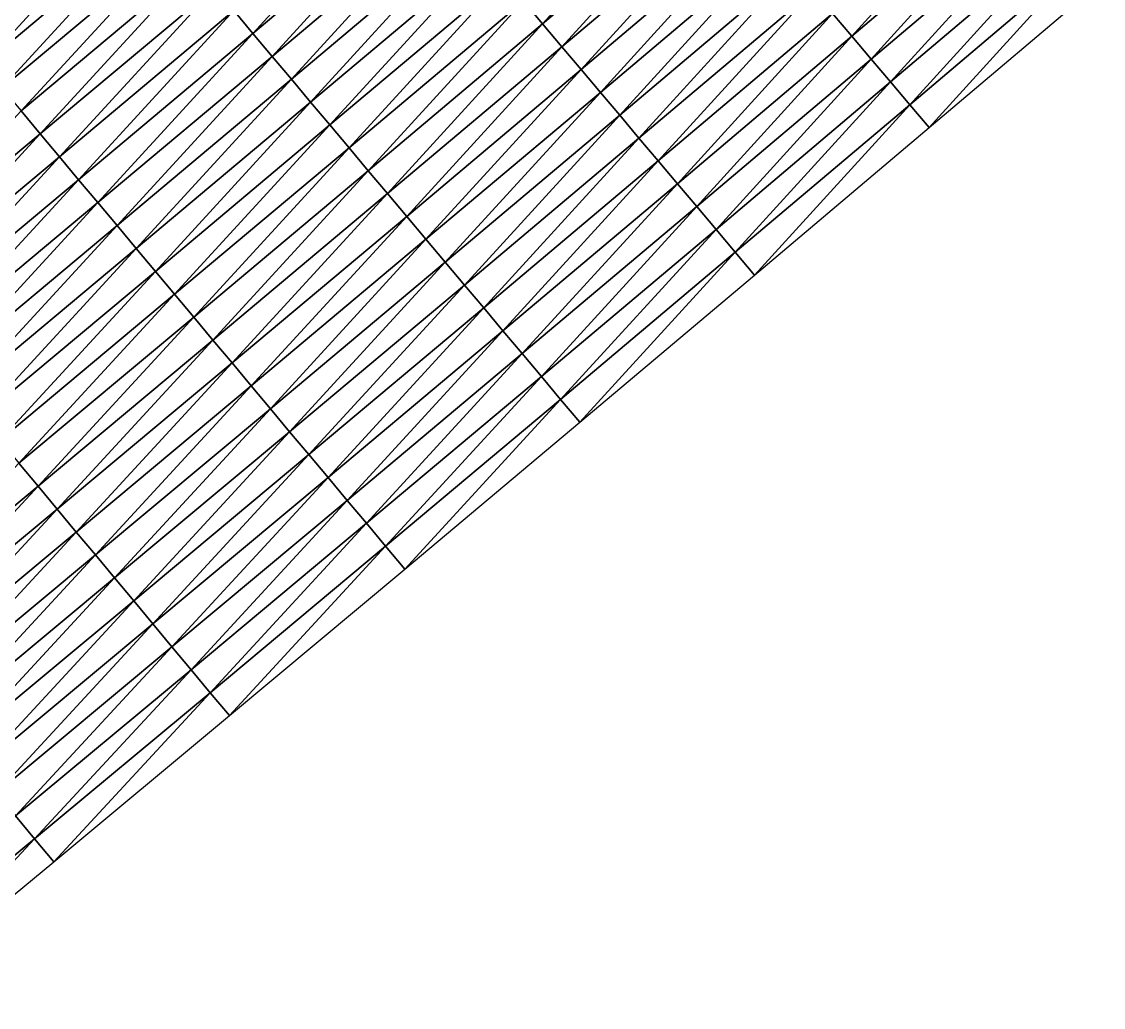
# Model space of a CAD drawing. Header units: metres. Extents: x 479979 to 482619, y 6959976 to 6961524.
# Drawn here: x 482453.7 to 482526.1, y 6961327.4 to 6961393.4 of the extents above; entities that cross this region are included whole.
import ezdxf

# ---------------------------------------------------------------- set-up
doc = ezdxf.new("R2010")
doc.units = ezdxf.units.M

msp = doc.modelspace()

# ---------------------------------------------------------------- linework, layer by layer
at = {"layer": 'GENERAL_FILL_TOP'}
for points in [[(482488.528, 6961393.272, 9.811), (482498.887, 6961404.65, 9.864), (482487.238, 6961394.801, 9.851)], [(482488.528, 6961393.272, 9.811), (482500.18, 6961403.124, 9.824), (482498.887, 6961404.65, 9.864)], [(482469.138, 6961392.629, 9.957), (482479.498, 6961403.971, 9.931), (482467.851, 6961394.16, 9.917)], [(482469.138, 6961392.629, 9.957), (482480.788, 6961402.443, 9.971), (482479.498, 6961403.971, 9.931)], [(482509.228, 6961392.44, 9.332), (482519.587, 6961403.849, 9.368), (482507.935, 6961393.966, 9.34)], [(482509.228, 6961392.44, 9.332), (482520.882, 6961402.325, 9.361), (482519.587, 6961403.849, 9.368)], [(482449.769, 6961392.041, 9.703), (482460.128, 6961403.344, 9.414), (482448.485, 6961393.575, 9.378)], [(482449.769, 6961392.041, 9.703), (482461.416, 6961401.814, 9.717), (482460.128, 6961403.344, 9.414)], [(482489.818, 6961391.744, 9.771), (482500.18, 6961403.124, 9.824), (482488.528, 6961393.272, 9.811)], [(482489.818, 6961391.744, 9.771), (482501.472, 6961401.597, 9.784), (482500.18, 6961403.124, 9.824)], [(482470.425, 6961391.098, 9.997), (482480.788, 6961402.443, 9.971), (482469.138, 6961392.629, 9.957)], [(482470.425, 6961391.098, 9.997), (482482.078, 6961400.915, 10.011), (482480.788, 6961402.443, 9.971)], [(482510.52, 6961390.914, 9.325), (482520.882, 6961402.325, 9.361), (482509.228, 6961392.44, 9.332)], [(482510.52, 6961390.914, 9.325), (482522.177, 6961400.801, 9.353), (482520.882, 6961402.325, 9.361)], [(482451.053, 6961390.508, 9.743), (482461.416, 6961401.814, 9.717), (482449.769, 6961392.041, 9.703)], [(482451.053, 6961390.508, 9.743), (482462.703, 6961400.283, 9.757), (482461.416, 6961401.814, 9.717)], [(482491.108, 6961390.216, 9.731), (482501.472, 6961401.597, 9.784), (482489.818, 6961391.744, 9.771)], [(482491.108, 6961390.216, 9.731), (482502.765, 6961400.071, 9.744), (482501.472, 6961401.597, 9.784)], [(482471.712, 6961389.567, 9.957), (482482.078, 6961400.915, 10.011), (482470.425, 6961391.098, 9.997)], [(482471.712, 6961389.567, 9.957), (482483.368, 6961399.386, 9.971), (482482.078, 6961400.915, 10.011)], [(482511.813, 6961389.387, 9.317), (482522.177, 6961400.801, 9.353), (482510.52, 6961390.914, 9.325)], [(482511.813, 6961389.387, 9.317), (482523.472, 6961399.277, 9.346), (482522.177, 6961400.801, 9.353)], [(482452.337, 6961388.975, 9.783), (482462.703, 6961400.283, 9.757), (482451.053, 6961390.508, 9.743)], [(482452.337, 6961388.975, 9.783), (482463.99, 6961398.752, 9.797), (482462.703, 6961400.283, 9.757)], [(482492.398, 6961388.687, 9.331), (482502.765, 6961400.071, 9.744), (482491.108, 6961390.216, 9.731)], [(482492.398, 6961388.687, 9.331), (482504.058, 6961398.545, 9.362), (482502.765, 6961400.071, 9.744)], [(482472.999, 6961388.036, 9.917), (482483.368, 6961399.386, 9.971), (482471.712, 6961389.567, 9.957)], [(482472.999, 6961388.036, 9.917), (482484.658, 6961397.858, 9.931), (482483.368, 6961399.386, 9.971)], [(482513.105, 6961387.861, 9.31), (482523.472, 6961399.277, 9.346), (482511.813, 6961389.387, 9.317)], [(482513.105, 6961387.861, 9.31), (482524.767, 6961397.752, 9.338), (482523.472, 6961399.277, 9.346)], [(482453.621, 6961387.441, 9.823), (482463.99, 6961398.752, 9.797), (482452.337, 6961388.975, 9.783)], [(482453.621, 6961387.441, 9.823), (482465.277, 6961397.221, 9.837), (482463.99, 6961398.752, 9.797)], [(482493.688, 6961387.159, 9.323), (482504.058, 6961398.545, 9.362), (482492.398, 6961388.687, 9.331)], [(482493.688, 6961387.159, 9.323), (482505.35, 6961397.019, 9.354), (482504.058, 6961398.545, 9.362)], [(482474.287, 6961386.506, 9.877), (482484.658, 6961397.858, 9.931), (482472.999, 6961388.036, 9.917)], [(482474.287, 6961386.506, 9.877), (482485.948, 6961396.329, 9.891), (482484.658, 6961397.858, 9.931)], [(482514.398, 6961386.335, 9.302), (482524.767, 6961397.752, 9.338), (482513.105, 6961387.861, 9.31)], [(482514.398, 6961386.335, 9.302), (482526.061, 6961396.228, 9.331), (482524.767, 6961397.752, 9.338)], [(482454.905, 6961385.908, 9.863), (482465.277, 6961397.221, 9.837), (482453.621, 6961387.441, 9.823)], [(482454.905, 6961385.908, 9.863), (482466.564, 6961395.69, 9.877), (482465.277, 6961397.221, 9.837)], [(482494.978, 6961385.63, 9.316), (482505.35, 6961397.019, 9.354), (482493.688, 6961387.159, 9.323)], [(482494.978, 6961385.63, 9.316), (482506.643, 6961395.492, 9.347), (482505.35, 6961397.019, 9.354)], [(482475.574, 6961384.975, 9.837), (482485.948, 6961396.329, 9.891), (482474.287, 6961386.506, 9.877)], [(482475.574, 6961384.975, 9.837), (482487.238, 6961394.801, 9.851), (482485.948, 6961396.329, 9.891)], [(482456.189, 6961384.374, 9.903), (482466.564, 6961395.69, 9.877), (482454.905, 6961385.908, 9.863)], [(482456.189, 6961384.374, 9.903), (482467.851, 6961394.16, 9.917), (482466.564, 6961395.69, 9.877)], [(482496.268, 6961384.102, 9.309), (482506.643, 6961395.492, 9.347), (482494.978, 6961385.63, 9.316)], [(482496.268, 6961384.102, 9.309), (482507.935, 6961393.966, 9.34), (482506.643, 6961395.492, 9.347)], [(482457.473, 6961382.841, 9.943), (482467.851, 6961394.16, 9.917), (482456.189, 6961384.374, 9.903)], [(482457.473, 6961382.841, 9.943), (482469.138, 6961392.629, 9.957), (482467.851, 6961394.16, 9.917)], [(482476.861, 6961383.444, 9.797), (482487.238, 6961394.801, 9.851), (482475.574, 6961384.975, 9.837)], [(482476.861, 6961383.444, 9.797), (482488.528, 6961393.272, 9.811), (482487.238, 6961394.801, 9.851)], [(482497.557, 6961382.574, 9.301), (482507.935, 6961393.966, 9.34), (482496.268, 6961384.102, 9.309)], [(482497.557, 6961382.574, 9.301), (482509.228, 6961392.44, 9.332), (482507.935, 6961393.966, 9.34)], [(482478.148, 6961381.913, 9.757), (482488.528, 6961393.272, 9.811), (482476.861, 6961383.444, 9.797)], [(482478.148, 6961381.913, 9.757), (482489.818, 6961391.744, 9.771), (482488.528, 6961393.272, 9.811)], [(482458.757, 6961381.308, 9.983), (482469.138, 6961392.629, 9.957), (482457.473, 6961382.841, 9.943)], [(482458.757, 6961381.308, 9.983), (482470.425, 6961391.098, 9.997), (482469.138, 6961392.629, 9.957)], [(482498.847, 6961381.045, 9.294), (482509.228, 6961392.44, 9.332), (482497.557, 6961382.574, 9.301)], [(482498.847, 6961381.045, 9.294), (482510.52, 6961390.914, 9.325), (482509.228, 6961392.44, 9.332)], [(482479.435, 6961380.382, 9.717), (482489.818, 6961391.744, 9.771), (482478.148, 6961381.913, 9.757)], [(482479.435, 6961380.382, 9.717), (482491.108, 6961390.216, 9.731), (482489.818, 6961391.744, 9.771)], [(482460.041, 6961379.774, 9.943), (482470.425, 6961391.098, 9.997), (482458.757, 6961381.308, 9.983)], [(482460.041, 6961379.774, 9.943), (482471.712, 6961389.567, 9.957), (482470.425, 6961391.098, 9.997)], [(482500.137, 6961379.517, 9.286), (482510.52, 6961390.914, 9.325), (482498.847, 6961381.045, 9.294)], [(482500.137, 6961379.517, 9.286), (482511.813, 6961389.387, 9.317), (482510.52, 6961390.914, 9.325)], [(482480.722, 6961378.852, 9.297), (482491.108, 6961390.216, 9.731), (482479.435, 6961380.382, 9.717)], [(482480.722, 6961378.852, 9.297), (482492.398, 6961388.687, 9.331), (482491.108, 6961390.216, 9.731)], [(482461.325, 6961378.241, 9.903), (482471.712, 6961389.567, 9.957), (482460.041, 6961379.774, 9.943)], [(482461.325, 6961378.241, 9.903), (482472.999, 6961388.036, 9.917), (482471.712, 6961389.567, 9.957)], [(482501.427, 6961377.988, 9.279), (482511.813, 6961389.387, 9.317), (482500.137, 6961379.517, 9.286)], [(482501.427, 6961377.988, 9.279), (482513.105, 6961387.861, 9.31), (482511.813, 6961389.387, 9.317)], [(482482.009, 6961377.321, 9.29), (482492.398, 6961388.687, 9.331), (482480.722, 6961378.852, 9.297)], [(482482.009, 6961377.321, 9.29), (482493.688, 6961387.159, 9.323), (482492.398, 6961388.687, 9.331)], [(482462.609, 6961376.707, 9.863), (482472.999, 6961388.036, 9.917), (482461.325, 6961378.241, 9.903)], [(482462.609, 6961376.707, 9.863), (482474.287, 6961386.506, 9.877), (482472.999, 6961388.036, 9.917)], [(482502.717, 6961376.46, 9.272), (482513.105, 6961387.861, 9.31), (482501.427, 6961377.988, 9.279)], [(482502.717, 6961376.46, 9.272), (482514.398, 6961386.335, 9.302), (482513.105, 6961387.861, 9.31)], [(482443.231, 6961376.154, 9.849), (482454.905, 6961385.908, 9.863), (482453.621, 6961387.441, 9.823)], [(482483.296, 6961375.79, 9.283), (482493.688, 6961387.159, 9.323), (482482.009, 6961377.321, 9.29)], [(482483.296, 6961375.79, 9.283), (482494.978, 6961385.63, 9.316), (482493.688, 6961387.159, 9.323)], [(482463.893, 6961375.174, 9.823), (482474.287, 6961386.506, 9.877), (482462.609, 6961376.707, 9.863)], [(482463.893, 6961375.174, 9.823), (482475.574, 6961384.975, 9.837), (482474.287, 6961386.506, 9.877)], [(482444.512, 6961374.618, 9.889), (482454.905, 6961385.908, 9.863), (482443.231, 6961376.154, 9.849)], [(482444.512, 6961374.618, 9.889), (482456.189, 6961384.374, 9.903), (482454.905, 6961385.908, 9.863)], [(482484.583, 6961374.259, 9.275), (482494.978, 6961385.63, 9.316), (482483.296, 6961375.79, 9.283)], [(482484.583, 6961374.259, 9.275), (482496.268, 6961384.102, 9.309), (482494.978, 6961385.63, 9.316)], [(482465.177, 6961373.64, 9.783), (482475.574, 6961384.975, 9.837), (482463.893, 6961375.174, 9.823)], [(482465.177, 6961373.64, 9.783), (482476.861, 6961383.444, 9.797), (482475.574, 6961384.975, 9.837)], [(482445.792, 6961373.082, 9.929), (482456.189, 6961384.374, 9.903), (482444.512, 6961374.618, 9.889)], [(482445.792, 6961373.082, 9.929), (482457.473, 6961382.841, 9.943), (482456.189, 6961384.374, 9.903)], [(482485.87, 6961372.728, 9.268), (482496.268, 6961384.102, 9.309), (482484.583, 6961374.259, 9.275)], [(482485.87, 6961372.728, 9.268), (482497.557, 6961382.574, 9.301), (482496.268, 6961384.102, 9.309)], [(482466.461, 6961372.107, 9.743), (482476.861, 6961383.444, 9.797), (482465.177, 6961373.64, 9.783)], [(482466.461, 6961372.107, 9.743), (482478.148, 6961381.913, 9.757), (482476.861, 6961383.444, 9.797)], [(482447.073, 6961371.545, 9.969), (482457.473, 6961382.841, 9.943), (482445.792, 6961373.082, 9.929)], [(482447.073, 6961371.545, 9.969), (482458.757, 6961381.308, 9.983), (482457.473, 6961382.841, 9.943)], [(482487.157, 6961371.197, 9.261), (482497.557, 6961382.574, 9.301), (482485.87, 6961372.728, 9.268)], [(482487.157, 6961371.197, 9.261), (482498.847, 6961381.045, 9.294), (482497.557, 6961382.574, 9.301)], [(482467.745, 6961370.574, 9.703), (482478.148, 6961381.913, 9.757), (482466.461, 6961372.107, 9.743)], [(482467.745, 6961370.574, 9.703), (482479.435, 6961380.382, 9.717), (482478.148, 6961381.913, 9.757)], [(482448.354, 6961370.009, 9.929), (482458.757, 6961381.308, 9.983), (482447.073, 6961371.545, 9.969)], [(482448.354, 6961370.009, 9.929), (482460.041, 6961379.774, 9.943), (482458.757, 6961381.308, 9.983)], [(482469.029, 6961369.04, 9.262), (482479.435, 6961380.382, 9.717), (482467.745, 6961370.574, 9.703)], [(482469.029, 6961369.04, 9.262), (482480.722, 6961378.852, 9.297), (482479.435, 6961380.382, 9.717)], [(482488.445, 6961369.667, 9.253), (482498.847, 6961381.045, 9.294), (482487.157, 6961371.197, 9.261)], [(482488.445, 6961369.667, 9.253), (482500.137, 6961379.517, 9.286), (482498.847, 6961381.045, 9.294)], [(482449.634, 6961368.473, 9.889), (482460.041, 6961379.774, 9.943), (482448.354, 6961370.009, 9.929)], [(482449.634, 6961368.473, 9.889), (482461.325, 6961378.241, 9.903), (482460.041, 6961379.774, 9.943)], [(482489.732, 6961368.136, 9.246), (482500.137, 6961379.517, 9.286), (482488.445, 6961369.667, 9.253)], [(482489.732, 6961368.136, 9.246), (482501.427, 6961377.988, 9.279), (482500.137, 6961379.517, 9.286)], [(482450.915, 6961366.937, 9.849), (482461.325, 6961378.241, 9.903), (482449.634, 6961368.473, 9.889)], [(482450.915, 6961366.937, 9.849), (482462.609, 6961376.707, 9.863), (482461.325, 6961378.241, 9.903)], [(482470.313, 6961367.507, 9.254), (482480.722, 6961378.852, 9.297), (482469.029, 6961369.04, 9.262)], [(482470.313, 6961367.507, 9.254), (482482.009, 6961377.321, 9.29), (482480.722, 6961378.852, 9.297)], [(482491.019, 6961366.605, 9.239), (482501.427, 6961377.988, 9.279), (482489.732, 6961368.136, 9.246)], [(482491.019, 6961366.605, 9.239), (482502.717, 6961376.46, 9.272), (482501.427, 6961377.988, 9.279)], [(482452.195, 6961365.4, 9.809), (482462.609, 6961376.707, 9.863), (482450.915, 6961366.937, 9.849)], [(482452.195, 6961365.4, 9.809), (482463.893, 6961375.174, 9.823), (482462.609, 6961376.707, 9.863)], [(482471.597, 6961365.973, 9.247), (482482.009, 6961377.321, 9.29), (482470.313, 6961367.507, 9.254)], [(482471.597, 6961365.973, 9.247), (482483.296, 6961375.79, 9.283), (482482.009, 6961377.321, 9.29)], [(482472.881, 6961364.44, 9.24), (482483.296, 6961375.79, 9.283), (482471.597, 6961365.973, 9.247)], [(482472.881, 6961364.44, 9.24), (482484.583, 6961374.259, 9.275), (482483.296, 6961375.79, 9.283)], [(482453.476, 6961363.864, 9.769), (482463.893, 6961375.174, 9.823), (482452.195, 6961365.4, 9.809)], [(482453.476, 6961363.864, 9.769), (482465.177, 6961373.64, 9.783), (482463.893, 6961375.174, 9.823)], [(482474.165, 6961362.906, 9.233), (482484.583, 6961374.259, 9.275), (482472.881, 6961364.44, 9.24)], [(482474.165, 6961362.906, 9.233), (482485.87, 6961372.728, 9.268), (482484.583, 6961374.259, 9.275)], [(482454.757, 6961362.328, 9.729), (482465.177, 6961373.64, 9.783), (482453.476, 6961363.864, 9.769)], [(482454.757, 6961362.328, 9.729), (482466.461, 6961372.107, 9.743), (482465.177, 6961373.64, 9.783)], [(482475.449, 6961361.373, 9.225), (482485.87, 6961372.728, 9.268), (482474.165, 6961362.906, 9.233)], [(482475.449, 6961361.373, 9.225), (482487.157, 6961371.197, 9.261), (482485.87, 6961372.728, 9.268)], [(482456.037, 6961360.792, 9.689), (482466.461, 6961372.107, 9.743), (482454.757, 6961362.328, 9.729)], [(482456.037, 6961360.792, 9.689), (482467.745, 6961370.574, 9.703), (482466.461, 6961372.107, 9.743)], [(482476.733, 6961359.84, 9.218), (482487.157, 6961371.197, 9.261), (482475.449, 6961361.373, 9.225)], [(482476.733, 6961359.84, 9.218), (482488.445, 6961369.667, 9.253), (482487.157, 6961371.197, 9.261)], [(482457.318, 6961359.255, 9.224), (482467.745, 6961370.574, 9.703), (482456.037, 6961360.792, 9.689)], [(482457.318, 6961359.255, 9.224), (482469.029, 6961369.04, 9.262), (482467.745, 6961370.574, 9.703)], [(482478.017, 6961358.306, 9.211), (482488.445, 6961369.667, 9.253), (482476.733, 6961359.84, 9.218)], [(482478.017, 6961358.306, 9.211), (482489.732, 6961368.136, 9.246), (482488.445, 6961369.667, 9.253)], [(482458.598, 6961357.719, 9.217), (482469.029, 6961369.04, 9.262), (482457.318, 6961359.255, 9.224)], [(482458.598, 6961357.719, 9.217), (482470.313, 6961367.507, 9.254), (482469.029, 6961369.04, 9.262)], [(482479.301, 6961356.773, 9.203), (482489.732, 6961368.136, 9.246), (482478.017, 6961358.306, 9.211)], [(482479.301, 6961356.773, 9.203), (482491.019, 6961366.605, 9.239), (482489.732, 6961368.136, 9.246)], [(482459.879, 6961356.183, 9.209), (482470.313, 6961367.507, 9.254), (482458.598, 6961357.719, 9.217)], [(482459.879, 6961356.183, 9.209), (482471.597, 6961365.973, 9.247), (482470.313, 6961367.507, 9.254)], [(482461.16, 6961354.647, 9.202), (482471.597, 6961365.973, 9.247), (482459.879, 6961356.183, 9.209)], [(482461.16, 6961354.647, 9.202), (482472.881, 6961364.44, 9.24), (482471.597, 6961365.973, 9.247)], [(482462.44, 6961353.11, 9.195), (482472.881, 6961364.44, 9.24), (482461.16, 6961354.647, 9.202)], [(482462.44, 6961353.11, 9.195), (482474.165, 6961362.906, 9.233), (482472.881, 6961364.44, 9.24)], [(482443.033, 6961352.578, 9.714), (482454.757, 6961362.328, 9.729), (482453.476, 6961363.864, 9.769)], [(482444.31, 6961351.039, 9.674), (482454.757, 6961362.328, 9.729), (482443.033, 6961352.578, 9.714)], [(482444.31, 6961351.039, 9.674), (482456.037, 6961360.792, 9.689), (482454.757, 6961362.328, 9.729)], [(482463.721, 6961351.574, 9.188), (482474.165, 6961362.906, 9.233), (482462.44, 6961353.11, 9.195)], [(482463.721, 6961351.574, 9.188), (482475.449, 6961361.373, 9.225), (482474.165, 6961362.906, 9.233)], [(482445.587, 6961349.5, 9.184), (482456.037, 6961360.792, 9.689), (482444.31, 6961351.039, 9.674)], [(482445.587, 6961349.5, 9.184), (482457.318, 6961359.255, 9.224), (482456.037, 6961360.792, 9.689)], [(482465.001, 6961350.038, 9.18), (482475.449, 6961361.373, 9.225), (482463.721, 6961351.574, 9.188)], [(482465.001, 6961350.038, 9.18), (482476.733, 6961359.84, 9.218), (482475.449, 6961361.373, 9.225)], [(482466.282, 6961348.502, 9.173), (482476.733, 6961359.84, 9.218), (482465.001, 6961350.038, 9.18)], [(482466.282, 6961348.502, 9.173), (482478.017, 6961358.306, 9.211), (482476.733, 6961359.84, 9.218)], [(482446.864, 6961347.96, 9.177), (482457.318, 6961359.255, 9.224), (482445.587, 6961349.5, 9.184)], [(482446.864, 6961347.96, 9.177), (482458.598, 6961357.719, 9.217), (482457.318, 6961359.255, 9.224)], [(482467.563, 6961346.966, 9.166), (482478.017, 6961358.306, 9.211), (482466.282, 6961348.502, 9.173)], [(482467.563, 6961346.966, 9.166), (482479.301, 6961356.773, 9.203), (482478.017, 6961358.306, 9.211)], [(482448.141, 6961346.421, 9.17), (482458.598, 6961357.719, 9.217), (482446.864, 6961347.96, 9.177)], [(482448.141, 6961346.421, 9.17), (482459.879, 6961356.183, 9.209), (482458.598, 6961357.719, 9.217)], [(482449.418, 6961344.882, 9.162), (482459.879, 6961356.183, 9.209), (482448.141, 6961346.421, 9.17)], [(482449.418, 6961344.882, 9.162), (482461.16, 6961354.647, 9.202), (482459.879, 6961356.183, 9.209)], [(482450.695, 6961343.343, 9.155), (482461.16, 6961354.647, 9.202), (482449.418, 6961344.882, 9.162)], [(482450.695, 6961343.343, 9.155), (482462.44, 6961353.11, 9.195), (482461.16, 6961354.647, 9.202)], [(482451.972, 6961341.803, 9.148), (482462.44, 6961353.11, 9.195), (482450.695, 6961343.343, 9.155)], [(482451.972, 6961341.803, 9.148), (482463.721, 6961351.574, 9.188), (482462.44, 6961353.11, 9.195)], [(482453.249, 6961340.264, 9.141), (482463.721, 6961351.574, 9.188), (482451.972, 6961341.803, 9.148)], [(482453.249, 6961340.264, 9.141), (482465.001, 6961350.038, 9.18), (482463.721, 6961351.574, 9.188)], [(482454.526, 6961338.725, 9.134), (482465.001, 6961350.038, 9.18), (482453.249, 6961340.264, 9.141)], [(482454.526, 6961338.725, 9.134), (482466.282, 6961348.502, 9.173), (482465.001, 6961350.038, 9.18)], [(482455.802, 6961337.186, 9.126), (482466.282, 6961348.502, 9.173), (482454.526, 6961338.725, 9.134)], [(482455.802, 6961337.186, 9.126), (482467.563, 6961346.966, 9.166), (482466.282, 6961348.502, 9.173)], [(482442.746, 6961328.977, 9.092), (482454.526, 6961338.725, 9.134), (482453.249, 6961340.264, 9.141)], [(482444.019, 6961327.435, 9.085), (482454.526, 6961338.725, 9.134), (482442.746, 6961328.977, 9.092)], [(482444.019, 6961327.435, 9.085), (482455.802, 6961337.186, 9.126), (482454.526, 6961338.725, 9.134)]]:
    msp.add_3dface(points, dxfattribs=at)

doc.saveas('drawing.dxf')
